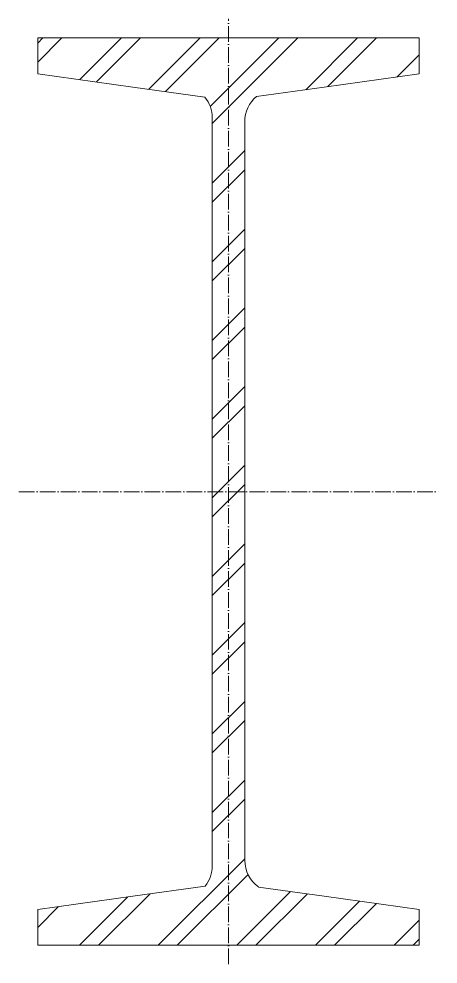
# Model space of a CAD drawing. Header units: metres. Extents: x -67 to 67, y -110 to 192.
import ezdxf

# ---------------------------------------------------------------- set-up
doc = ezdxf.new("R2010")
doc.units = ezdxf.units.M
doc.linetypes.add('MV_hartlijn_staal', pattern=[6.6, 5, -0.8, 0, -0.8])
doc.layers.add('A-DETL-GENF', color=92, linetype='Continuous', lineweight=18)

# ---------------------------------------------------------------- blocks, each defined once
blk = doc.blocks.new('28 Staalprofielen NP-profiel - NP 29-4448319-00_0 Basismaterialen')
at = {"layer": 'A-DETL-GENF', "lineweight": 13}
h = blk.add_hatch(dxfattribs=at)
h.set_pattern_fill('FP_491', color=256, style=0, pattern_type=2)
h.set_pattern_definition([(225, (2279.778, -1252.974), (12.57236, -12.57236), []), (225, (2279.778, -1272.024), (12.57236, -12.57236), [])])
h.paths.add_polyline_path([(61, 185.68), (-61, 185.68), (-61, 174.23), (-7.53, 166.75), (-6.26, 164.76), (-5.47, 162.53), (-5.2, 160.19), (-5.2, -78.92), (-5.46, -81.22), (-6.22, -83.41), (-7.44, -85.37), (-61, -92.87), (-61, -104.32), (61, -104.32), (61, -92.87), (9.63, -85.68), (7.78, -84.02), (6.37, -81.96), (5.5, -79.63), (5.2, -77.16), (5.2, 158.92), (5.45, 161.2), (6.2, 163.36), (7.4, 165.31), (8.99, 166.95), (61, 174.23)])
at = {"layer": 'A-DETL-GENF', "linetype": 'MV_hartlijn_staal', "lineweight": 13}
for p, q in [((0, -110.32), (0, 191.77)), ((-67, 40.66), (67, 40.66))]:
    blk.add_line(p, q, dxfattribs=at)
at = {"layer": 'A-DETL-GENF'}
for p, q in [((61, 185.68), (-61, 185.68)), ((-61, 185.68), (-61, 174.23)), ((61, 185.68), (-61, 185.68)), ((-61, 185.68), (-61, 174.23)), ((61, 174.23), (61, 185.68)), ((61, 185.68), (61, 174.23)), ((-61, 174.23), (-30.63, 169.98)), ((-61, 174.23), (-30.63, 169.98)), ((30.63, 169.98), (61, 174.23)), ((61, 174.23), (30.63, 169.98)), ((-30.63, 169.98), (-7.53, 166.75)), ((-30.63, 169.98), (-7.53, 166.75)), ((8.99, 166.95), (30.63, 169.98)), ((30.63, 169.98), (8.99, 166.95)), ((-5.2, 160.19), (-5.2, -78.92)), ((-5.2, -78.92), (-5.2, 160.19)), ((5.2, -77.16), (5.2, 158.92)), ((5.2, -77.16), (5.2, 158.92)), ((-7.44, -85.37), (-30.63, -88.62)), ((-30.63, -88.62), (-7.44, -85.37)), ((30.63, -88.62), (9.63, -85.68)), ((30.63, -88.62), (9.63, -85.68)), ((-30.63, -88.62), (-61, -92.87)), ((-61, -92.87), (-30.63, -88.62)), ((61, -92.87), (30.63, -88.62)), ((61, -92.87), (30.63, -88.62)), ((-61, -92.87), (-61, -104.32)), ((-61, -104.32), (-61, -92.87)), ((61, -104.32), (61, -92.87)), ((61, -104.32), (61, -92.87)), ((-61, -104.32), (61, -104.32)), ((61, -104.32), (-61, -104.32))]:
    blk.add_line(p, q, dxfattribs=at)
for centre, start, end in [((-15.6, 160.19), 0, 39.1133), ((-15.6, 160.19), 360, 39.1133), ((15.6, 158.92), 129.4289, 180), ((15.6, 158.92), 129.4289, 180), ((15.6, -77.16), 180, 234.9365), ((15.6, -77.16), 180, 234.9365), ((-15.6, -78.92), 321.6598, 0), ((-15.6, -78.92), 321.6598, 0)]:
    blk.add_arc(centre, 10.4, start, end, dxfattribs=at)

msp = doc.modelspace()

# ---------------------------------------------------------------- block references
msp.add_blockref('28 Staalprofielen NP-profiel - NP 29-4448319-00_0 Basismaterialen', (0, 0))

doc.saveas('drawing.dxf')
